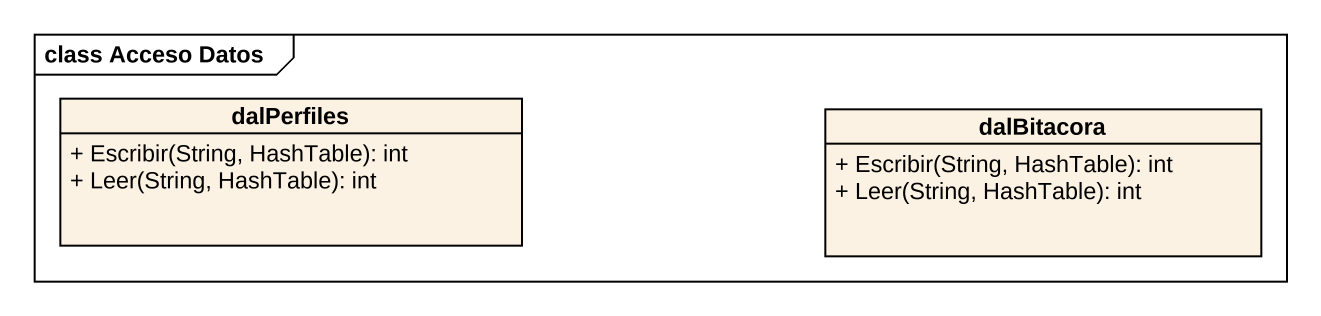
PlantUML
@startuml
mainframe class Acceso Datos
hide circle
hide empty members
skinparam classAttributeIconSize 0
class dalPerfiles {
  + Escribir(String, HashTable): int
  + Leer(String, HashTable): int
}
class dalBitacora {
  + Escribir(String, HashTable): int
  + Leer(String, HashTable): int
}
@enduml
